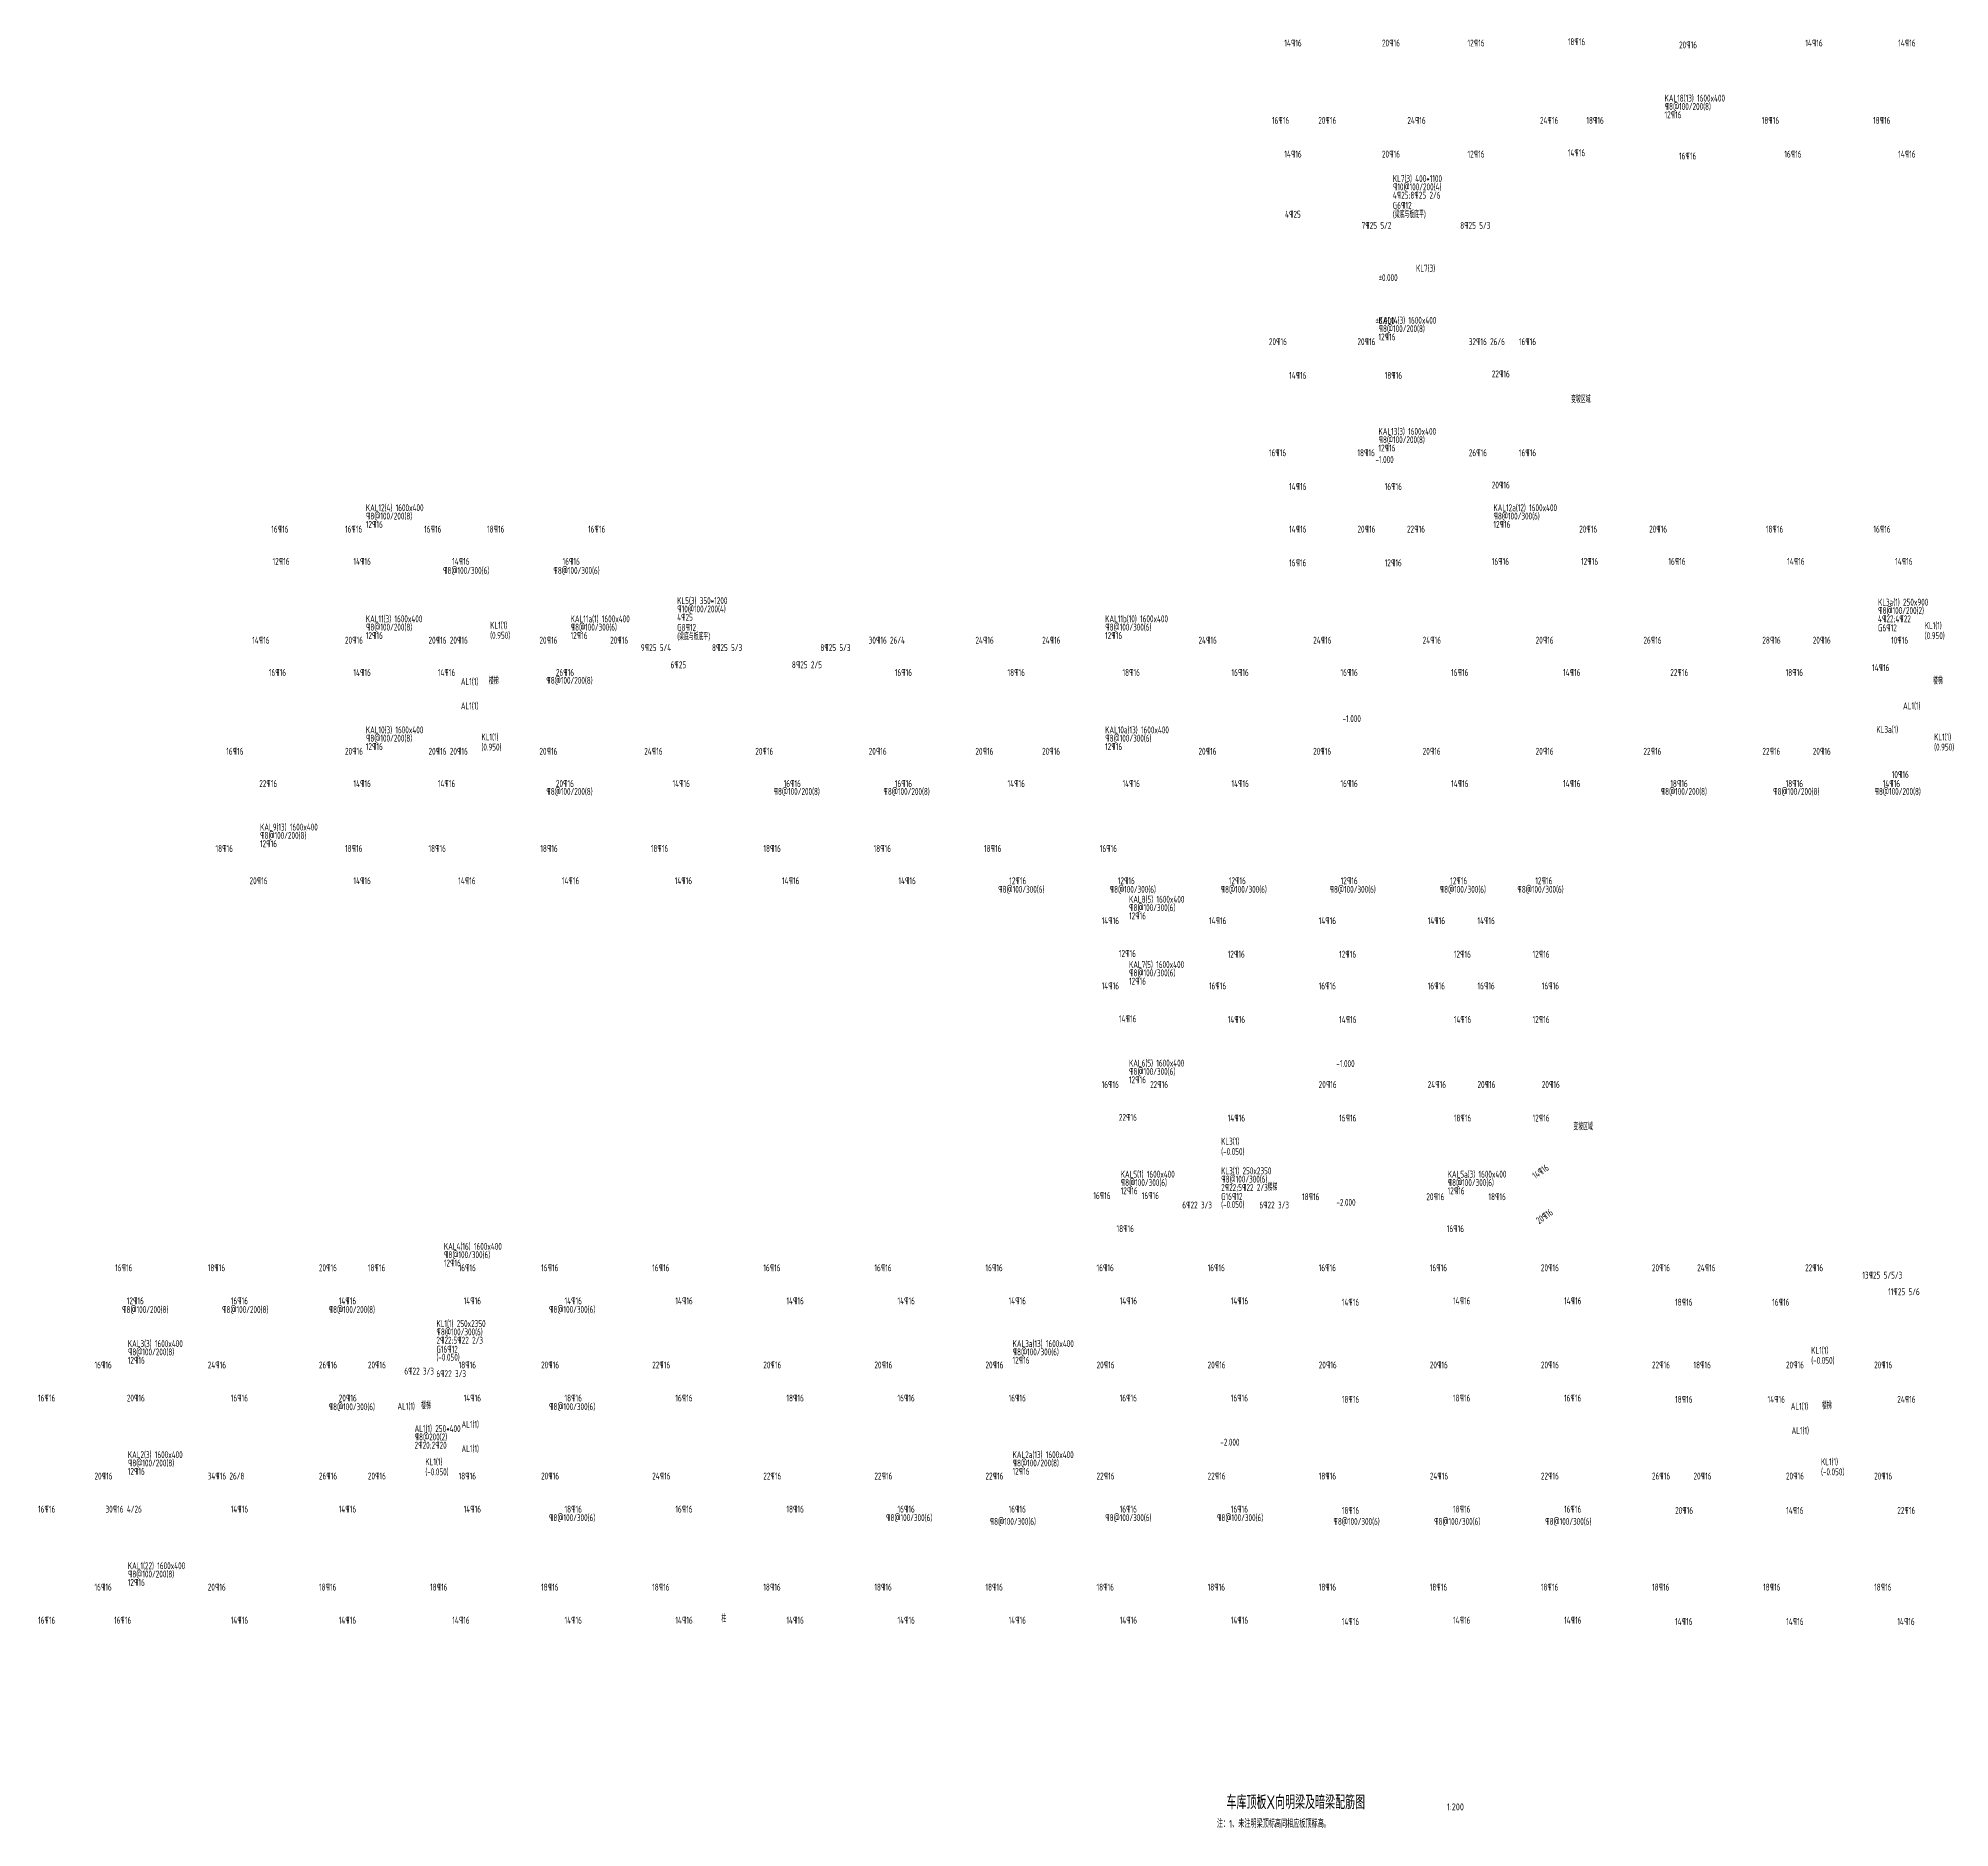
# Model space of a CAD drawing. Extents: x 2468086 to 6957054, y -3413633 to -667223.
# Drawn here: x 5433451 to 5571111, y -1605707 to -1476819 of the extents above; entities that cross this region are included whole.
import ezdxf

# ---------------------------------------------------------------- set-up
doc = ezdxf.new("R2010")
doc.units = 0
doc.header["$LTSCALE"] = 100
doc.header["$MEASUREMENT"] = 0
doc.layers.get('0').update_dxf_attribs({"linetype": 'CONTINUOUS'})
for name, color, linetype in [('垂直标注', 2, 'CONTINUOUS'), ('垂直钢筋', 7, 'CONTINUOUS'), ('水平标注', 2, 'CONTINUOUS'), ('水平钢筋', 7, 'CONTINUOUS'), ('轴线__尺寸数字', 7, 'CONTINUOUS')]:
    doc.layers.add(name, color=color, linetype=linetype)
doc.styles.add('GB', font='gbxwxt.shx', dxfattribs={"width": 0.7, "height": 500, "bigfont": 'gbhzfs.shx'})
doc.styles.get("Standard").update_dxf_attribs({"font": 'gbxwxt.shx', "width": 0.8, "bigfont": 'gbhzfs.shx'})

msp = doc.modelspace()

# ---------------------------------------------------------------- texts
at = {"style": 'GB', "width": 0.7}
for s, p in [('%%p0.000', (5529966.3, -1494312)), ('%%p0.000', (5529750, -1497414.9)), ('变坡区域', (5543843.6, -1503081.5)), ('-1.000', (5529750, -1507414.9)), ('楼梯', (5465907.9, -1523354.3)), ('楼梯', (5569907.9, -1523354.3)), ('-1.000', (5527386.9, -1526071.5)), ('-1.000', (5526937.2, -1550914.9)), ('变坡区域', (5544007.1, -1555463)), ('楼梯', (5521981.1, -1559817.7)), ('-2.000', (5526937.2, -1560914.9)), ('楼梯', (5461029.4, -1575554.1)), ('楼梯', (5561907.9, -1575554.1)), ('-2.000', (5518577.5, -1578188.3)), ('柱', (5482654.2, -1590896))]:
    msp.add_text(s, height=500, dxfattribs=at).set_placement(p)
at = {"ltscale": 0.1, "style": 'GB', "width": 0.8}
for s, height, p in [('注：1、未注明梁顶标高同相应板顶标高。', 550, (5518335, -1605702.2)), ('1:200', 500, (5534897.2, -1604453.5))]:
    msp.add_text(s, height=height, dxfattribs=at).set_placement(p)
at = {"layer": '垂直标注', "width": 0.7}
for s, p in [('¶8@100/200(2)', (5565944.2, -1518285.8)), ('4¶22;4¶22 ', (5565944.2, -1518885.8)), ('KL3a(1) 250x900', (5565944.2, -1517685.8)), ('(0.950)', (5465995.3, -1520071)), ('KL1(1)', (5465995.3, -1519343.8)), ('G6¶12', (5565944.2, -1519536)), ('(0.950)', (5569306.9, -1520096)), ('KL1(1)', (5569306.9, -1519368.8)), ('KL3a(1) ', (5565828.3, -1526849.4)), ('(0.950)', (5465368.1, -1528121)), ('KL1(1)', (5465368.1, -1527393.8)), ('(0.950)', (5569983.3, -1528121)), ('KL1(1)', (5569983.3, -1527393.8)), ('(-0.050)', (5518638.2, -1557251.6)), ('KL3(1)', (5518638.2, -1556510)), ('KL3(1) 250x2350', (5518638.2, -1558640.9)), ('¶8@100/300(6)', (5518638.2, -1559240.9)), ('2¶22;5¶22 2/3', (5518638.2, -1559840.9)), ('(-0.050)', (5518638.2, -1561064.9)), ('G16¶12', (5518638.2, -1560491)), ('KL1(1) 250x2350', (5462126.9, -1569641.7)), ('¶8@100/300(6)', (5462126.9, -1570241.7)), ('2¶22;5¶22 2/3', (5462126.9, -1570841.7)), ('(-0.050)', (5462126.9, -1572065.7)), ('G16¶12', (5462126.9, -1571491.8)), ('(-0.050)', (5561132.7, -1572295.8)), ('KL1(1)', (5561132.7, -1571568.6)), ('(-0.050)', (5461328, -1580320.8)), ('KL1(1)', (5461328, -1579593.6)), ('(-0.050)', (5561837.9, -1580320.8)), ('KL1(1)', (5561837.9, -1579593.6))]:
    msp.add_text(s, height=500, dxfattribs=at).set_placement(p)
at = {"layer": '垂直钢筋', "width": 0.7}
for p in [(5515841.4, -1561103.2), (5521390.9, -1561103.2), (5459816.1, -1573065.7), (5462125, -1573252.9)]:
    msp.add_text('6¶22 3/3', height=500, dxfattribs=at).set_placement(p)
at = {"layer": '水平标注', "width": 0.7}
for s, p in [('KAL18(13) 1600x400', (5550571.8, -1481383.6)), ('12¶16', (5550571.8, -1482583.6)), ('¶8@100/200(8)', (5550571.8, -1481983.6)), ('KL7(3) 400*1100', (5531003.3, -1487173.6)), ('¶10@100/200(4)', (5531003.3, -1487773.6)), ('4¶25;8¶25 2/6', (5531003.3, -1488373.6)), ('(梁底与板底平)', (5531003.3, -1489764.6)), ('G6¶12', (5531003.3, -1489104.2)), ('KL7(3)', (5532672.4, -1493630.5)), ('¶8@100/200(8)', (5529970.5, -1497983.6)), ('KAL14(3) 1600x400', (5529970.5, -1497383.6)), ('12¶16', (5529970.5, -1498583.6)), ('¶8@100/200(8)', (5529970.5, -1505983.6)), ('KAL13(3) 1600x400', (5529970.5, -1505383.6)), ('12¶16', (5529970.5, -1506583.6)), ('¶8@100/200(8)', (5457043.4, -1511483.6)), ('KAL12(4) 1600x400', (5457043.4, -1510883.6)), ('¶8@100/300(6)', (5538248.5, -1511483.6)), ('KAL12a(12) 1600x400', (5538248.5, -1510883.6)), ('12¶16', (5457043.4, -1512083.6)), ('12¶16', (5538248.5, -1512083.6)), ('KAL11(3) 1600x400', (5457043.4, -1518883.6)), ('KAL11a(1) 1600x400', (5471790.8, -1518883.6)), ('¶10@100/200(4)', (5479465.3, -1518173.6)), ('4¶25', (5479465.3, -1518773.6)), ('KL5(3) 350*1200', (5479465.3, -1517573.6)), ('KAL11b(10) 1600x400', (5510285.2, -1518883.6)), ('12¶16', (5457043.4, -1520083.6)), ('¶8@100/200(8)', (5457043.4, -1519483.6)), ('12¶16', (5471790.8, -1520083.6)), ('¶8@100/300(6)', (5471790.8, -1519483.6)), ('(梁底与板底平)', (5479465.3, -1520164.6)), ('G8¶12', (5479465.3, -1519504.2)), ('12¶16', (5510285.2, -1520083.6)), ('¶8@100/300(6)', (5510285.2, -1519483.6)), ('AL1(1)', (5463886.2, -1523398.9)), ('AL1(1)', (5463886.2, -1525148.9)), ('AL1(1)', (5567746.7, -1525148.9)), ('KAL10(3) 1600x400', (5457043.4, -1526883.6)), ('KAL10a(13) 1600x400', (5510285.2, -1526883.6)), ('12¶16', (5457043.4, -1528083.6)), ('¶8@100/200(8)', (5457043.4, -1527483.6)), ('12¶16', (5510285.2, -1528083.6)), ('¶8@100/300(6)', (5510285.2, -1527483.6)), ('KAL9(13) 1600x400', (5449423.3, -1533883.6)), ('12¶16', (5449423.3, -1535083.6)), ('¶8@100/200(8)', (5449423.3, -1534483.6)), ('KAL8(5) 1600x400', (5512003.3, -1539083.6)), ('12¶16', (5512003.3, -1540283.6)), ('¶8@100/300(6)', (5512003.3, -1539683.6)), ('12¶16', (5512003.3, -1544983.6)), ('¶8@100/300(6)', (5512003.3, -1544383.6)), ('KAL7(5) 1600x400', (5512003.3, -1543783.6)), ('¶8@100/300(6)', (5512003.3, -1551483.6)), ('KAL6(5) 1600x400', (5512003.3, -1550883.6)), ('12¶16', (5512003.3, -1552083.6)), ('12¶16', (5511403.3, -1560083.6)), ('¶8@100/300(6)', (5511403.3, -1559483.6)), ('KAL5(1) 1600x400', (5511403.3, -1558883.6)), ('12¶16', (5534950.3, -1560083.6)), ('¶8@100/300(6)', (5534950.3, -1559483.6)), ('KAL5a(3) 1600x400', (5534950.3, -1558883.6)), ('KAL4(16) 1600x400', (5462664.3, -1564083.3)), ('12¶16', (5462664.3, -1565283.3)), ('¶8@100/300(6)', (5462664.3, -1564683.3)), ('KAL3(3) 1600x400', (5439901.6, -1571083.3)), ('KAL3a(13) 1600x400', (5503617.8, -1571083.3)), ('12¶16', (5439901.6, -1572283.3)), ('¶8@100/200(8)', (5439901.6, -1571683.3)), ('12¶16', (5503617.8, -1572283.3)), ('¶8@100/300(6)', (5503617.8, -1571683.3)), ('AL1(1)', (5459320.1, -1575598.6)), ('AL1(1)', (5559659.1, -1575598.6)), ('AL1(1) 250*400', (5460552.7, -1577205.5)), ('¶8@200(2)', (5460552.7, -1577805.5)), ('AL1(1)', (5463934.5, -1576900.9)), ('AL1(1)', (5559719.5, -1577348.6)), ('KAL2(3) 1600x400', (5439901.6, -1579083.3)), ('2¶20;2¶20', (5460552.7, -1578405.5)), ('AL1(1)', (5463934.5, -1578650.9)), ('KAL2a(13) 1600x400', (5503617.8, -1579083.3)), ('12¶16', (5439901.6, -1580283.3)), ('¶8@100/200(8)', (5439901.6, -1579683.3)), ('12¶16', (5503617.8, -1580283.3)), ('¶8@100/200(8)', (5503617.8, -1579683.3)), ('¶8@100/200(8)', (5439901.6, -1587683.3)), ('KAL1(22) 1600x400', (5439901.6, -1587083.3)), ('12¶16', (5439901.6, -1588283.3))]:
    msp.add_text(s, height=500, dxfattribs=at).set_placement(p)
at = {"layer": '水平钢筋', "width": 0.7}
for s, height, p in [('14¶16', 500, (5523190.6, -1477414.2)), ('20¶16', 500, (5530225.5, -1477414.2)), ('12¶16', 500, (5536385.6, -1477414.3)), ('18¶16', 500, (5543608.9, -1477320.8)), ('20¶16', 500, (5551618, -1477551.9)), ('14¶16', 500, (5560709.5, -1477414.3)), ('14¶16', 500, (5567402.2, -1477414.3)), ('16¶16', 500, (5522305.2, -1482986.7)), ('20¶16', 500, (5525638.8, -1482986.7)), ('24¶16', 500, (5532051.2, -1482986.7)), ('24¶16', 500, (5541601.9, -1482986.8)), ('18¶16', 500, (5544943.1, -1482986.8)), ('18¶16', 500, (5557573.7, -1482986.8)), ('18¶16', 500, (5565588.4, -1482986.8)), ('14¶16', 500, (5523190.8, -1485414.2)), ('20¶16', 500, (5530225.7, -1485414.2)), ('12¶16', 500, (5536385.7, -1485414.3)), ('14¶16', 500, (5543609, -1485320.8)), ('16¶16', 500, (5551618.2, -1485551.9)), ('16¶16', 500, (5559198.9, -1485414.3)), ('14¶16', 500, (5567402.4, -1485414.3)), ('4¶25', 500, (5523240.9, -1489746.6)), ('7¶25 5/2', 500, (5528754.9, -1490551.7)), ('8¶25 5/3', 500, (5535857, -1490551.7)), ('20¶16', 500, (5522081.8, -1498924.4)), ('20¶16', 500, (5528456.4, -1498924.4)), ('32¶16 26/6', 500, (5536474.7, -1498924.4)), ('16¶16', 500, (5540083.1, -1498924.4)), ('14¶16', 500, (5523534.4, -1501351.9)), ('18¶16', 500, (5530420.6, -1501351.9)), ('22¶16', 500, (5538131.1, -1501248.4)), ('16¶16', 500, (5522081.8, -1506924.4)), ('18¶16', 500, (5528456.4, -1506924.4)), ('26¶16', 500, (5536474.8, -1506924.4)), ('16¶16', 500, (5540083.2, -1506924.4)), ('20¶16', 500, (5538131.2, -1509248.4)), ('14¶16', 500, (5523534.4, -1509351.9)), ('16¶16', 500, (5530420.7, -1509351.9)), ('16¶16', 500, (5450234.9, -1512424.4)), ('16¶16', 500, (5455545.6, -1512424.4)), ('16¶16', 500, (5461243.2, -1512424.4)), ('18¶16', 500, (5465767.8, -1512424.4)), ('16¶16', 500, (5473049, -1512424.4)), ('14¶16', 500, (5523534.4, -1512424.4)), ('20¶16', 500, (5528456.4, -1512424.4)), ('22¶16', 500, (5532029.1, -1512424.4)), ('20¶16', 500, (5544428.6, -1512424.4)), ('20¶16', 500, (5549462.6, -1512424.4)), ('18¶16', 500, (5557870.2, -1512424.4)), ('16¶16', 500, (5565612.5, -1512424.4)), ('12¶16', 500, (5450330.5, -1514748.4)), ('14¶16', 500, (5456154.9, -1514748.4)), ('14¶16', 500, (5463263.3, -1514748.4)), ('16¶16', 500, (5471213.4, -1514748.4)), ('16¶16', 500, (5538131.2, -1514748.4)), ('12¶16', 500, (5544564.7, -1514748.4)), ('16¶16', 500, (5550848.4, -1514748.4)), ('14¶16', 500, (5559407.6, -1514748.4)), ('14¶16', 500, (5567183.4, -1514748.4)), ('¶8@100/300(6)', 499.999, (5462598, -1515401.8)), ('¶8@100/300(6)', 499.999, (5470548, -1515401.8)), ('16¶16', 500, (5523534.4, -1514851.9)), ('12¶16', 500, (5530420.7, -1514851.9)), ('14¶16', 500, (5448862, -1520424.4)), ('20¶16', 500, (5455545.6, -1520424.4)), ('20¶16', 500, (5461559.8, -1520424.4)), ('20¶16', 500, (5463094.7, -1520424.4)), ('20¶16', 500, (5469545.6, -1520424.4)), ('20¶16', 500, (5474640.5, -1520424.4)), ('9¶25 5/4', 500, (5476848, -1520956.7)), ('8¶25 5/3', 500, (5481973.9, -1520956.7)), ('8¶25 5/3', 500, (5489776.1, -1520956.7)), ('30¶16 26/4', 500, (5493259.3, -1520424.4)), ('24¶16', 500, (5500944, -1520424.4)), ('24¶16', 500, (5505746.3, -1520424.4)), ('24¶16', 500, (5517008.5, -1520424.4)), ('24¶16', 500, (5525267.6, -1520424.4)), ('24¶16', 500, (5533154.6, -1520424.4)), ('20¶16', 500, (5541291.1, -1520424.4)), ('26¶16', 500, (5549050.9, -1520424.4)), ('28¶16', 500, (5557616.7, -1520424.4)), ('20¶16', 500, (5561247.1, -1520424.4)), ('10¶16', 500, (5566892.3, -1520424.4)), ('16¶16', 500, (5450060.3, -1522748.4)), ('14¶16', 500, (5456154.9, -1522748.4)), ('14¶16', 500, (5462234.8, -1522748.4)), ('26¶16', 500, (5470734.7, -1522748.4)), ('6¶25', 500, (5478994.2, -1522194.4)), ('8¶25 2/5', 500, (5487726.5, -1522194.4)), ('16¶16', 500, (5495138, -1522748.4)), ('18¶16', 500, (5503259.5, -1522748.4)), ('18¶16', 500, (5511538.9, -1522748.4)), ('16¶16', 500, (5519385, -1522748.4)), ('16¶16', 500, (5527236.9, -1522748.4)), ('16¶16', 500, (5535203.6, -1522748.4)), ('14¶16', 500, (5543263.3, -1522748.4)), ('22¶16', 500, (5550987.5, -1522748.4)), ('18¶16', 500, (5559292.6, -1522748.4)), ('14¶16', 500, (5565518.1, -1522403.5)), ('¶8@100/200(8)', 499.999, (5470040.7, -1523316.6)), ('16¶16', 500, (5446993, -1528424.4)), ('20¶16', 500, (5455545.6, -1528424.4)), ('20¶16', 500, (5461559.8, -1528424.4)), ('20¶16', 500, (5463094.7, -1528424.4)), ('20¶16', 500, (5469545.6, -1528424.4)), ('24¶16', 500, (5477094.7, -1528424.4)), ('20¶16', 500, (5485094.7, -1528424.4)), ('20¶16', 500, (5493259.3, -1528424.4)), ('20¶16', 500, (5500944, -1528424.4)), ('20¶16', 500, (5505746.3, -1528424.4)), ('20¶16', 500, (5517008.5, -1528424.4)), ('20¶16', 500, (5525267.6, -1528424.4)), ('20¶16', 500, (5533154.6, -1528424.4)), ('20¶16', 500, (5541291.1, -1528424.4)), ('22¶16', 500, (5549050.9, -1528424.4)), ('22¶16', 500, (5557616.7, -1528424.4)), ('20¶16', 500, (5561247.1, -1528424.4)), ('22¶16', 500, (5449371.5, -1530748.4)), ('14¶16', 500, (5456154.9, -1530748.4)), ('14¶16', 500, (5462234.8, -1530748.4)), ('¶8@100/200(8)', 499.999, (5470040.7, -1531316.6)), ('20¶16', 500, (5470734.7, -1530748.4)), ('14¶16', 500, (5479133.8, -1530748.4)), ('¶8@100/200(8)', 499.999, (5486400.9, -1531316.6)), ('16¶16', 500, (5487133.8, -1530748.4)), ('¶8@100/200(8)', 499.999, (5494316.3, -1531316.6)), ('16¶16', 500, (5495138, -1530748.4)), ('14¶16', 500, (5503259.5, -1530748.4)), ('14¶16', 500, (5511538.9, -1530748.4)), ('14¶16', 500, (5519385, -1530748.4)), ('16¶16', 500, (5527236.9, -1530748.4)), ('14¶16', 500, (5535203.6, -1530748.4)), ('14¶16', 500, (5543263.3, -1530748.4)), ('¶8@100/200(8)', 499.999, (5550287.5, -1531316.6)), ('18¶16', 500, (5550987.5, -1530748.4)), ('¶8@100/200(8)', 499.999, (5558383.7, -1531316.6)), ('18¶16', 500, (5559292.6, -1530748.4)), ('¶8@100/200(8)', 499.999, (5565689.5, -1531316.6)), ('14¶16', 500, (5566284, -1530748.4)), ('10¶16', 500, (5566933.9, -1530095.6)), ('18¶16', 500, (5446222.6, -1535424.4)), ('18¶16', 500, (5455545.6, -1535424.4)), ('18¶16', 500, (5461559.8, -1535424.4)), ('18¶16', 500, (5469609.4, -1535424.4)), ('18¶16', 500, (5477570.4, -1535424.4)), ('18¶16', 500, (5485678.5, -1535424.4)), ('18¶16', 500, (5493611.3, -1535424.4)), ('18¶16', 500, (5501561.2, -1535424.4)), ('16¶16', 500, (5509899.6, -1535424.4)), ('20¶16', 500, (5448674.4, -1537748.4)), ('14¶16', 500, (5456154.9, -1537748.4)), ('14¶16', 500, (5463700.2, -1537748.4)), ('14¶16', 500, (5471165.2, -1537748.4)), ('14¶16', 500, (5479290.2, -1537748.4)), ('14¶16', 500, (5487014, -1537748.4)), ('14¶16', 500, (5495402.9, -1537748.4)), ('12¶16', 500, (5503380.8, -1537748.4)), ('12¶16', 500, (5511200.3, -1537748.4)), ('12¶16', 500, (5519195, -1537748.4)), ('12¶16', 500, (5527247.5, -1537748.4)), ('12¶16', 500, (5535139.5, -1537748.4)), ('12¶16', 500, (5541264.7, -1537748.4)), ('¶8@100/300(6)', 499.999, (5502576.9, -1538366.1)), ('¶8@100/300(6)', 499.999, (5510607.6, -1538366.1)), ('¶8@100/300(6)', 499.999, (5518596.4, -1538366.1)), ('¶8@100/300(6)', 499.999, (5526441.7, -1538366.1)), ('¶8@100/300(6)', 499.999, (5534373.8, -1538366.1)), ('¶8@100/300(6)', 499.999, (5539971.8, -1538366.1)), ('14¶16', 500, (5510035, -1540624.4)), ('14¶16', 500, (5517764.7, -1540624.4)), ('14¶16', 500, (5525665.7, -1540624.4)), ('14¶16', 500, (5533518.6, -1540624.4)), ('14¶16', 500, (5537101, -1540624.4)), ('12¶16', 500, (5511279.7, -1542990.3)), ('12¶16', 500, (5519115, -1543039.9)), ('12¶16', 500, (5527139.4, -1543039.9)), ('12¶16', 500, (5535400.5, -1543039.9)), ('12¶16', 500, (5541069.3, -1543039.9)), ('14¶16', 500, (5510035, -1545324.4)), ('16¶16', 500, (5517764.7, -1545324.4)), ('16¶16', 500, (5525665.7, -1545324.4)), ('16¶16', 500, (5533518.6, -1545324.4)), ('16¶16', 500, (5537101, -1545324.4)), ('16¶16', 500, (5541732.7, -1545324.4)), ('14¶16', 500, (5511279.7, -1547690.3)), ('14¶16', 500, (5519115, -1547739.9)), ('14¶16', 500, (5527139.4, -1547739.9)), ('14¶16', 500, (5535400.5, -1547739.9)), ('12¶16', 500, (5541069.3, -1547739.9)), ('16¶16', 500, (5510035, -1552424.4)), ('22¶16', 500, (5513524.3, -1552424.4)), ('20¶16', 500, (5525665.7, -1552424.4)), ('24¶16', 500, (5533518.6, -1552424.4)), ('20¶16', 500, (5537101, -1552424.4)), ('20¶16', 500, (5541732.7, -1552424.4)), ('22¶16', 500, (5511279.7, -1554790.3)), ('14¶16', 500, (5519115, -1554839.9)), ('16¶16', 500, (5527139.4, -1554839.9)), ('18¶16', 500, (5535400.5, -1554839.9)), ('12¶16', 500, (5541069.3, -1554839.9)), ('16¶16', 500, (5509435, -1560424.4)), ('16¶16', 500, (5512924.3, -1560424.4)), ('18¶16', 500, (5524462.9, -1560507.1)), ('20¶16', 500, (5533418.9, -1560507.1)), ('18¶16', 500, (5537892.2, -1560507.1)), ('18¶16', 500, (5511110, -1562806)), ('16¶16', 500, (5534890.7, -1562806)), ('16¶16', 500, (5438987.1, -1565624.2)), ('18¶16', 500, (5445660.8, -1565624.2)), ('20¶16', 500, (5453668.6, -1565624.2)), ('18¶16', 500, (5457194.3, -1565624.2)), ('16¶16', 500, (5463727.9, -1565624.2)), ('16¶16', 500, (5469668.6, -1565624.2)), ('16¶16', 500, (5477668.6, -1565624.2)), ('16¶16', 500, (5485668.6, -1565624.2)), ('16¶16', 500, (5493668.6, -1565624.2)), ('16¶16', 500, (5501668.6, -1565624.2)), ('16¶16', 500, (5509668.6, -1565624.2)), ('16¶16', 500, (5517668.6, -1565624.2)), ('16¶16', 500, (5525668.6, -1565624.2)), ('16¶16', 500, (5533668.6, -1565624.2)), ('20¶16', 500, (5541668.6, -1565624.2)), ('20¶16', 500, (5549668.6, -1565624.2)), ('24¶16', 500, (5552926.7, -1565624.2)), ('22¶16', 500, (5560699, -1565624.2)), ('13¶25 5/5/3', 499.999, (5564813.6, -1566156.5)), ('12¶16', 500, (5439832.2, -1568005.7)), ('16¶16', 500, (5447318.4, -1568005.7)), ('14¶16', 500, (5455096.2, -1568005.7)), ('14¶16', 500, (5464088.8, -1568005.7)), ('14¶16', 500, (5471355.6, -1568005.7)), ('14¶16', 500, (5479334.7, -1568005.7)), ('14¶16', 500, (5487334.7, -1568005.7)), ('14¶16', 500, (5495334.7, -1568005.7)), ('14¶16', 500, (5503334.7, -1568005.7)), ('14¶16', 500, (5511334.7, -1568005.7)), ('14¶16', 500, (5519334.7, -1568005.7)), ('14¶16', 500, (5527334.7, -1568099.8)), ('14¶16', 500, (5535334.7, -1568005.7)), ('14¶16', 500, (5543334.7, -1568005.7)), ('18¶16', 500, (5551334.7, -1568099.8)), ('16¶16', 500, (5558326.1, -1568099.8)), ('11¶25 5/6', 500, (5566677.4, -1567348.1)), ('¶8@100/200(8)', 500, (5439484.4, -1568632)), ('¶8@100/200(8)', 500, (5446684, -1568632)), ('¶8@100/200(8)', 500, (5454364.3, -1568632)), ('¶8@100/300(6)', 500, (5470230.4, -1568620.6)), ('16¶16', 500, (5437505.7, -1572624.2)), ('24¶16', 500, (5445660.8, -1572624.2)), ('26¶16', 500, (5453668.6, -1572624.2)), ('20¶16', 500, (5457194.3, -1572624.2)), ('18¶16', 500, (5463727.9, -1572624.2)), ('20¶16', 500, (5469668.6, -1572624.2)), ('22¶16', 500, (5477668.6, -1572624.2)), ('20¶16', 500, (5485668.6, -1572624.2)), ('20¶16', 500, (5493668.6, -1572624.2)), ('20¶16', 500, (5501668.6, -1572624.2)), ('20¶16', 500, (5509668.6, -1572624.2)), ('20¶16', 500, (5517668.6, -1572624.2)), ('20¶16', 500, (5525668.6, -1572624.2)), ('20¶16', 500, (5533668.6, -1572624.2)), ('20¶16', 500, (5541668.6, -1572624.2)), ('22¶16', 500, (5549668.6, -1572624.2)), ('18¶16', 500, (5552656.9, -1572624.2)), ('20¶16', 500, (5559319.2, -1572624.2)), ('20¶16', 500, (5565668.6, -1572624.2)), ('16¶16', 500, (5433440.3, -1575005.7)), ('20¶16', 500, (5439832.2, -1575005.7)), ('16¶16', 500, (5447318.4, -1575005.7)), ('20¶16', 500, (5455096.2, -1575005.7)), ('14¶16', 500, (5464088.8, -1575005.7)), ('18¶16', 500, (5471355.6, -1575005.7)), ('16¶16', 500, (5479334.7, -1575005.7)), ('18¶16', 500, (5487334.7, -1575005.7)), ('16¶16', 500, (5495334.7, -1575005.7)), ('16¶16', 500, (5503334.7, -1575005.7)), ('16¶16', 500, (5511334.7, -1575005.7)), ('16¶16', 500, (5519334.7, -1575005.7)), ('18¶16', 500, (5527334.7, -1575099.8)), ('18¶16', 500, (5535334.7, -1575005.7)), ('16¶16', 500, (5543334.7, -1575005.7)), ('18¶16', 500, (5551334.7, -1575099.8)), ('14¶16', 500, (5557993.9, -1575099.8)), ('24¶16', 500, (5567334.7, -1575099.8)), ('¶8@100/300(6)', 500, (5454364.3, -1575632)), ('¶8@100/300(6)', 500, (5470230.4, -1575620.6)), ('20¶16', 500, (5437505.7, -1580624.2)), ('34¶16 26/8', 500, (5445660.8, -1580624.2)), ('26¶16', 500, (5453668.6, -1580624.2)), ('20¶16', 500, (5457194.3, -1580624.2)), ('18¶16', 500, (5463727.9, -1580624.2)), ('20¶16', 500, (5469668.6, -1580624.2)), ('24¶16', 500, (5477668.6, -1580624.2)), ('22¶16', 500, (5485668.6, -1580624.2)), ('22¶16', 500, (5493668.6, -1580624.2)), ('22¶16', 500, (5501668.6, -1580624.2)), ('22¶16', 500, (5509668.6, -1580624.2)), ('22¶16', 500, (5517668.6, -1580624.2)), ('18¶16', 500, (5525668.6, -1580624.2)), ('24¶16', 500, (5533668.6, -1580624.2)), ('22¶16', 500, (5541668.6, -1580624.2)), ('26¶16', 500, (5549668.6, -1580624.2)), ('20¶16', 500, (5552656.9, -1580624.2)), ('20¶16', 500, (5559319.2, -1580624.2)), ('20¶16', 500, (5565668.6, -1580624.2)), ('16¶16', 500, (5433440.3, -1583005.7)), ('30¶16 4/26', 500, (5438299.2, -1583005.7)), ('14¶16', 500, (5447318.4, -1583005.7)), ('14¶16', 500, (5455096.2, -1583005.7)), ('14¶16', 500, (5464088.8, -1583005.7)), ('¶8@100/300(6)', 500, (5470230.4, -1583620.6)), ('18¶16', 500, (5471355.6, -1583005.7)), ('16¶16', 500, (5479334.7, -1583005.7)), ('18¶16', 500, (5487334.7, -1583005.7)), ('¶8@100/300(6)', 500, (5494501.4, -1583620.6)), ('16¶16', 500, (5495334.7, -1583005.7)), ('16¶16', 500, (5503334.7, -1583005.7)), ('¶8@100/300(6)', 500, (5510287.7, -1583620.6)), ('16¶16', 500, (5511334.7, -1583005.7)), ('¶8@100/300(6)', 500, (5518335.3, -1583620.6)), ('16¶16', 500, (5519334.7, -1583005.7)), ('18¶16', 500, (5527334.7, -1583099.8)), ('18¶16', 500, (5535334.7, -1583005.7)), ('16¶16', 500, (5543334.7, -1583005.7)), ('20¶16', 500, (5551334.7, -1583099.8)), ('14¶16', 500, (5559334.7, -1583099.8)), ('22¶16', 500, (5567334.7, -1583099.8)), ('¶8@100/300(6)', 500, (5501968.4, -1583891.6)), ('¶8@100/300(6)', 500, (5526724.4, -1583891.6)), ('¶8@100/300(6)', 500, (5533968.4, -1583891.6)), ('¶8@100/300(6)', 500, (5541968.4, -1583891.6)), ('16¶16', 500, (5437505.7, -1588624.2)), ('20¶16', 500, (5445660.8, -1588624.2)), ('18¶16', 500, (5453668.6, -1588624.2)), ('18¶16', 500, (5461668.6, -1588624.2)), ('18¶16', 500, (5469668.6, -1588624.2)), ('18¶16', 500, (5477668.6, -1588624.2)), ('18¶16', 500, (5485668.6, -1588624.2)), ('18¶16', 500, (5493668.6, -1588624.2)), ('18¶16', 500, (5501668.6, -1588624.2)), ('18¶16', 500, (5509668.6, -1588624.2)), ('18¶16', 500, (5517668.6, -1588624.2)), ('18¶16', 500, (5525668.6, -1588624.2)), ('18¶16', 500, (5533668.6, -1588624.2)), ('18¶16', 500, (5541668.6, -1588624.2)), ('18¶16', 500, (5549668.6, -1588624.2)), ('18¶16', 500, (5557668.6, -1588624.2)), ('18¶16', 500, (5565668.6, -1588624.2)), ('16¶16', 500, (5433440.3, -1591005.7)), ('16¶16', 500, (5438911.6, -1591005.7)), ('14¶16', 500, (5447318.4, -1591005.7)), ('14¶16', 500, (5455096.2, -1591005.7)), ('14¶16', 500, (5463271, -1591005.7)), ('14¶16', 500, (5471355.6, -1591005.7)), ('14¶16', 500, (5479334.7, -1591005.7)), ('14¶16', 500, (5487334.7, -1591005.7)), ('14¶16', 500, (5495334.7, -1591005.7)), ('14¶16', 500, (5503334.7, -1591005.7)), ('14¶16', 500, (5511334.7, -1591005.7)), ('14¶16', 500, (5519334.7, -1591005.7)), ('14¶16', 500, (5527334.7, -1591099.8)), ('14¶16', 500, (5535334.7, -1591005.7)), ('14¶16', 500, (5543334.7, -1591005.7)), ('14¶16', 500, (5543334.7, -1591005.7)), ('14¶16', 500, (5551334.7, -1591099.8)), ('14¶16', 500, (5559334.7, -1591099.8)), ('14¶16', 500, (5567334.7, -1591099.8))]:
    msp.add_text(s, height=height, dxfattribs=at).set_placement(p)
for s, p in [('14¶16', (5541276.9, -1559010.6)), ('20¶16', (5541541.7, -1562248.2))]:
    msp.add_text(s, height=500, rotation=35.314932, dxfattribs=at).set_placement(p)
at = {"layer": '轴线__尺寸数字', "style": 'GB', "width": 0.8}
msp.add_text('车库顶板X向明梁及暗梁配筋图', height=1000, dxfattribs=at).set_placement((5519027.3, -1604367.3))

doc.saveas('drawing.dxf')
